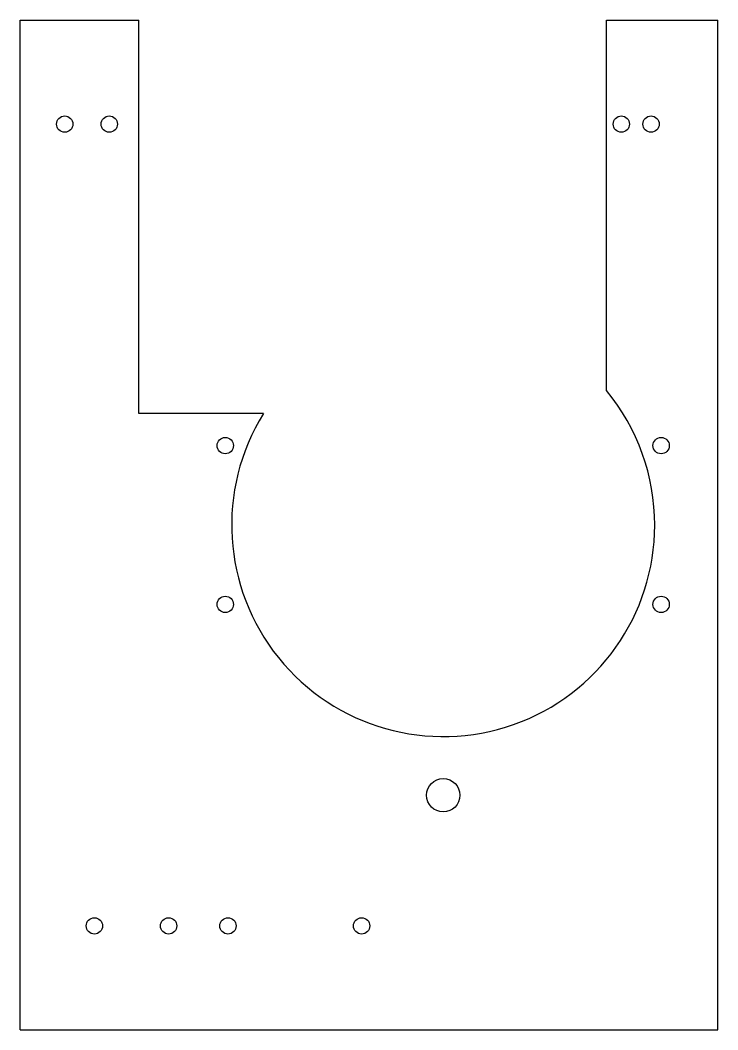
# Model space of a CAD drawing. Header units: millimetres. Extents: x 0 to 188, y 0 to 272.
import ezdxf

# ---------------------------------------------------------------- set-up
doc = ezdxf.new("R2010")
doc.units = ezdxf.units.MM

msp = doc.modelspace()

# ---------------------------------------------------------------- linework, layer by layer
at = {"layer": 'sheet_layer'}
for p, q in [((0, 0), (0, 272)), ((0, 272), (32, 272)), ((32, 166), (32, 272)), ((158, 172.235), (158, 272)), ((158, 272), (188, 272)), ((188, 0), (188, 272)), ((65.534, 166), (32, 166)), ((0, 0), (188, 0))]:
    msp.add_line(p, q, dxfattribs=at)
for centre, radius in [((12, 244), 2.2), ((24, 244), 2.2), ((162, 244), 2.2), ((170, 244), 2.2), ((55.27, 157.39), 2.2), ((172.73, 157.39), 2.2), ((55.27, 114.61), 2.2), ((172.73, 114.61), 2.2), ((114, 63.2), 4.5), ((20, 28), 2.2), ((40, 28), 2.2), ((56, 28), 2.2), ((92, 28), 2.2)]:
    msp.add_circle(centre, radius, dxfattribs=at)
for start, end in [(0, 39.4725), (148.243, 0)]:
    msp.add_arc((114, 136), 57, start, end, dxfattribs=at)

doc.saveas('drawing.dxf')
